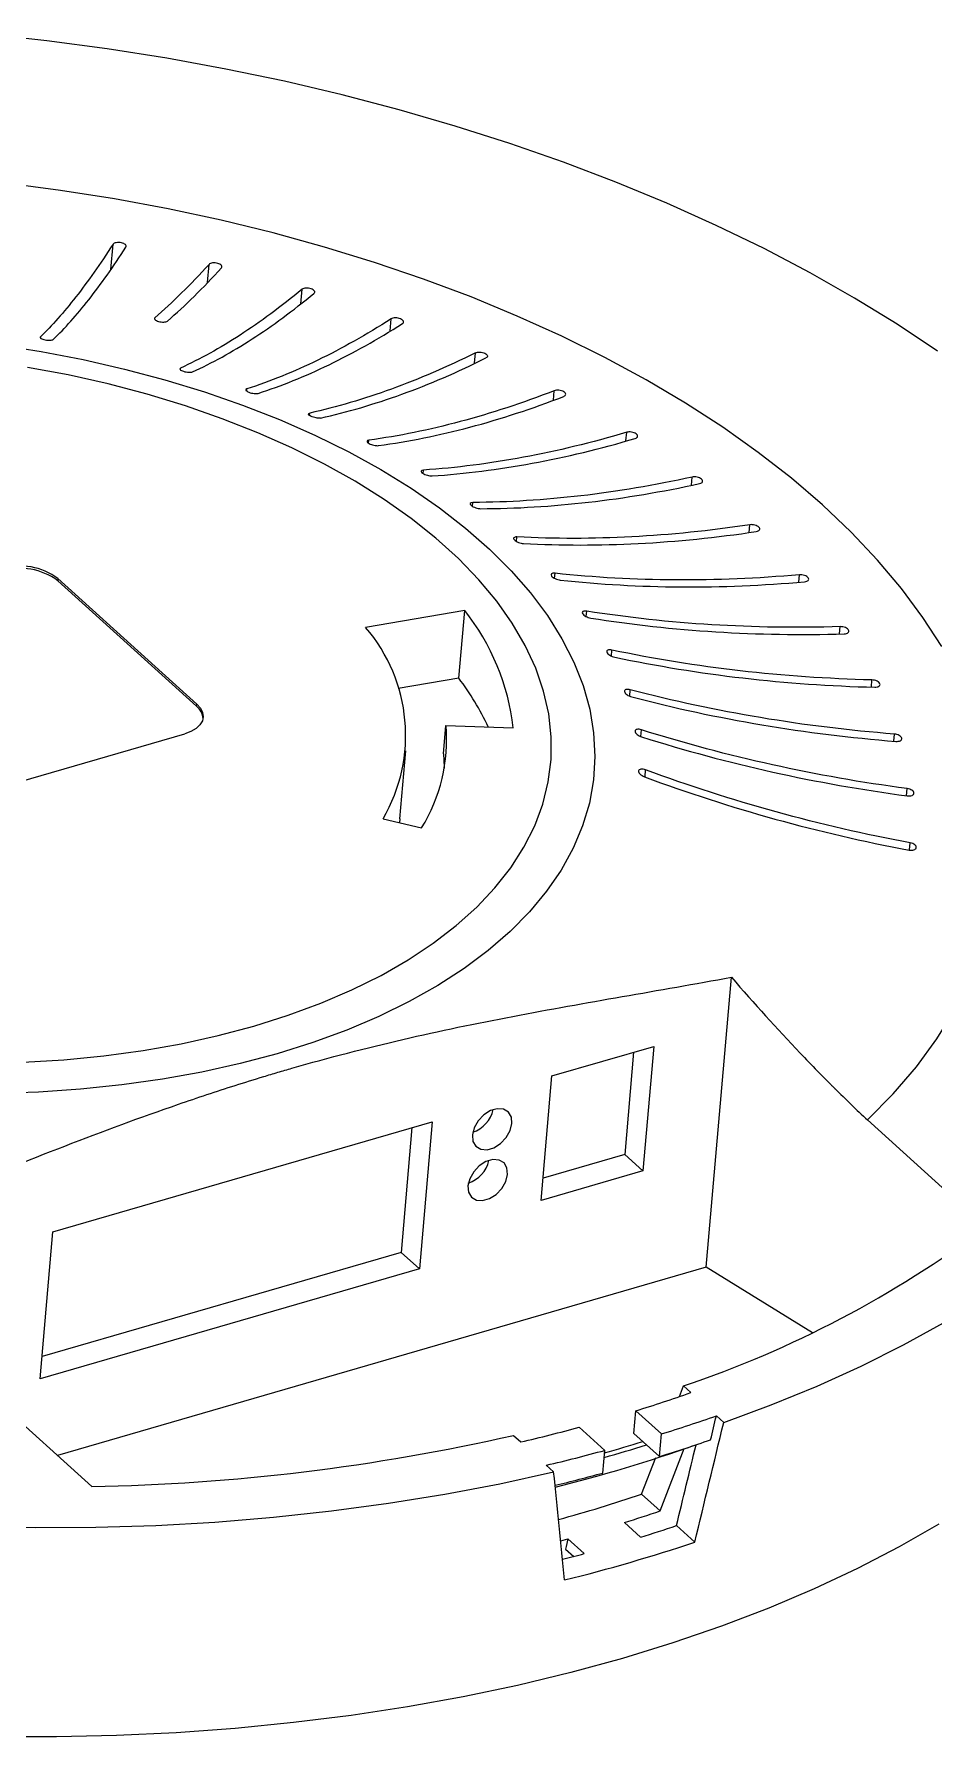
# Model space of a CAD drawing. Header units: inches. Extents: x -1125 to 2189, y 556 to 1115.
# Drawn here: x 1445.9 to 1483.2, y 686.8 to 757.4 of the extents above; entities that cross this region are included whole.
import ezdxf

# ---------------------------------------------------------------- set-up
doc = ezdxf.new("R2010")
doc.units = ezdxf.units.IN

msp = doc.modelspace()

# ---------------------------------------------------------------- linework, layer by layer
at = {"color": 8, "linetype": 'Continuous', "lineweight": 15}
for p, q in [((1449.106, 747.611), (1449.197, 748.655)), ((1453.113, 747.073), (1453.178, 747.823)), ((1456.982, 746.194), (1457.034, 746.79)), ((1450.926, 745.547), (1450.932, 745.614)), ((1460.684, 745.066), (1460.727, 745.564)), ((1446.184, 744.796), (1446.186, 744.82)), ((1464.186, 743.725), (1464.224, 744.159)), ((1451.989, 743.458), (1451.995, 743.527)), ((1454.738, 742.574), (1454.746, 742.662)), ((1467.455, 742.199), (1467.489, 742.588)), ((1457.349, 741.558), (1457.358, 741.662)), ((1459.795, 740.414), (1459.806, 740.538)), ((1470.461, 740.508), (1470.492, 740.865)), ((1462.055, 739.155), (1462.068, 739.299)), ((1473.174, 738.673), (1473.203, 739.007)), ((1464.106, 737.794), (1464.12, 737.958)), ((1475.57, 736.715), (1475.598, 737.033)), ((1465.928, 736.341), (1465.944, 736.527)), ((1467.504, 734.815), (1467.522, 735.02)), ((1477.625, 734.654), (1477.651, 734.96)), ((1468.819, 733.226), (1468.838, 733.452)), ((1479.319, 732.511), (1479.345, 732.81)), ((1469.86, 731.592), (1469.881, 731.838)), ((1480.637, 730.307), (1480.662, 730.602)), ((1470.617, 729.93), (1470.64, 730.193)), ((1471.083, 728.252), (1471.107, 728.533)), ((1481.565, 728.063), (1481.591, 728.358)), ((1471.254, 726.579), (1471.279, 726.875)), ((1482.095, 725.803), (1482.121, 726.099)), ((1482.223, 723.558), (1482.248, 723.848))]:
    msp.add_line(p, q, dxfattribs=at)
at = {"color": 7, "linetype": 'Continuous', "lineweight": 15}
for p, q in [((1446.914, 734.807), (1446.905, 734.713)), ((1452.663, 729.509), (1446.905, 734.713)), ((1452.671, 729.603), (1446.914, 734.807)), ((1463.777, 733.485), (1459.668, 732.781)), ((1463.532, 730.671), (1463.777, 733.485)), ((1463.532, 730.671), (1461.021, 730.241)), ((1452.663, 729.509), (1452.671, 729.603)), ((1436.221, 723.743), (1452.173, 728.373)), ((1462.899, 727.539), (1463.001, 728.711)), ((1463.001, 728.711), (1465.79, 728.616)), ((1461.086, 724.85), (1461.33, 727.665)), ((1460.392, 724.844), (1461.991, 724.473)), ((1461.086, 724.85), (1461.07, 724.687)), ((1473.793, 706.259), (1474.837, 718.279)), ((1467.393, 714.189), (1471.616, 715.414)), ((1470.778, 715.171), (1470.41, 710.939)), ((1471.616, 715.414), (1471.168, 710.255)), ((1466.945, 709.029), (1467.393, 714.189)), ((1446.709, 707.728), (1462.426, 712.29)), ((1462.426, 712.29), (1461.897, 706.192)), ((1480.472, 712.364), (1485.377, 707.931)), ((1461.588, 712.047), (1461.139, 706.877)), ((1470.41, 710.939), (1467.026, 709.957)), ((1471.168, 710.255), (1470.41, 710.939)), ((1471.168, 710.255), (1466.945, 709.029)), ((1446.18, 701.63), (1446.709, 707.728)), ((1461.139, 706.877), (1446.26, 702.558)), ((1461.897, 706.192), (1461.139, 706.877)), ((1461.897, 706.192), (1446.18, 701.63)), ((1473.793, 706.259), (1446.898, 698.453)), ((1478.189, 703.55), (1473.793, 706.259)), ((1448.313, 697.173), (1443.408, 701.607)), ((1472.677, 700.909), (1472.843, 701.34)), ((1473.147, 701.065), (1472.843, 701.34)), ((1470.792, 699.374), (1470.874, 700.312)), ((1471.934, 699.353), (1470.874, 700.312)), ((1474.515, 699.829), (1474.211, 700.104)), ((1468.528, 699.631), (1469.589, 698.672)), ((1465.794, 699.294), (1466.098, 699.019)), ((1471.853, 698.415), (1470.792, 699.374)), ((1471.853, 698.415), (1471.934, 699.353)), ((1471.881, 696.163), (1472.881, 698.743)), ((1467.161, 698.058), (1467.465, 697.783)), ((1469.507, 697.734), (1469.589, 698.672)), ((1471.11, 696.86), (1471.696, 698.375)), ((1471.881, 696.163), (1471.11, 696.86)), ((1471.072, 695.073), (1470.398, 695.683)), ((1473.315, 694.867), (1472.556, 695.553)), ((1467.958, 694.581), (1468.295, 694.277)), ((1468.052, 695.002), (1468.727, 694.392))]:
    msp.add_line(p, q, dxfattribs=at)
at = {"color": 7, "linetype": 'Continuous', "lineweight": 15, "flags": 128}
for points in [[(1483.38, 744.221), (1481.7, 745.342), (1479.939, 746.427), (1478.1, 747.473), (1476.188, 748.478), (1474.205, 749.442), (1472.156, 750.36), (1470.045, 751.233), (1467.876, 752.058), (1465.652, 752.833), (1463.379, 753.557), (1461.061, 754.229), (1458.702, 754.847), (1456.307, 755.411), (1453.88, 755.918), (1451.427, 756.368), (1448.951, 756.761), (1446.459, 757.095), (1443.954, 757.369)], [(1483.556, 731.983), (1482.773, 733.196), (1481.885, 734.393), (1480.893, 735.57), (1479.801, 736.726), (1478.61, 737.856), (1477.325, 738.959), (1475.947, 740.032), (1474.481, 741.071), (1472.929, 742.075), (1471.297, 743.04), (1469.587, 743.965), (1467.805, 744.847), (1465.954, 745.684), (1464.039, 746.474), (1462.065, 747.215), (1460.037, 747.905), (1457.96, 748.543), (1455.838, 749.126), (1453.678, 749.654), (1451.484, 750.124), (1449.263, 750.537), (1447.018, 750.891), (1444.757, 751.184)], [(1444.459, 744.485), (1446.223, 744.209), (1447.964, 743.875), (1449.676, 743.485), (1451.352, 743.039), (1452.986, 742.54), (1454.57, 741.99), (1456.1, 741.39), (1457.57, 740.743), (1458.972, 740.051), (1460.303, 739.318), (1461.557, 738.545), (1462.729, 737.736), (1463.814, 736.895), (1464.809, 736.024), (1465.709, 735.126), (1466.511, 734.206), (1467.213, 733.266), (1467.81, 732.311), (1468.302, 731.344), (1468.685, 730.369), (1468.959, 729.389), (1469.122, 728.409), (1469.174, 727.431), (1469.115, 726.461), (1468.945, 725.501), (1468.664, 724.556), (1468.274, 723.629), (1467.776, 722.724), (1467.172, 721.843), (1466.464, 720.991), (1465.655, 720.172), (1464.749, 719.387), (1463.749, 718.64), (1462.658, 717.934), (1461.48, 717.272), (1460.222, 716.656), (1458.886, 716.088), (1457.479, 715.572), (1456.006, 715.108)], [(1445.47, 714.756), (1447.157, 714.859), (1448.816, 715.022), (1450.441, 715.244), (1452.024, 715.525), (1453.559, 715.863), (1455.041, 716.257), (1456.462, 716.705), (1457.817, 717.206), (1459.101, 717.758), (1460.308, 718.357), (1461.433, 719.003), (1462.472, 719.691), (1463.42, 720.419), (1464.274, 721.185), (1465.03, 721.985), (1465.684, 722.816), (1466.235, 723.674), (1466.679, 724.556), (1467.015, 725.458), (1467.243, 726.377), (1467.359, 727.308), (1467.365, 728.249), (1467.261, 729.194), (1467.046, 730.141), (1466.721, 731.085), (1466.289, 732.022), (1465.75, 732.949), (1465.107, 733.862), (1464.362, 734.756), (1463.519, 735.629), (1462.581, 736.477), (1461.552, 737.296), (1460.437, 738.083), (1459.238, 738.834), (1457.963, 739.547), (1456.615, 740.219), (1455.201, 740.847), (1453.726, 741.428), (1452.196, 741.959), (1450.618, 742.44), (1448.997, 742.867), (1447.342, 743.24), (1445.658, 743.555)], [(1452.671, 729.603), (1452.822, 729.435), (1452.912, 729.257), (1452.939, 729.078), (1452.902, 728.902), (1452.802, 728.738), (1452.642, 728.592), (1452.43, 728.468), (1452.173, 728.373)], [(1462.899, 727.539), (1462.927, 726.992), (1462.927, 726.935)], [(1480.472, 712.364), (1481.543, 713.45), (1482.504, 714.57), (1483.35, 715.723), (1484.081, 716.906), (1484.695, 718.114), (1485.189, 719.346), (1485.563, 720.597), (1485.814, 721.864), (1485.944, 723.144), (1485.951, 724.434)], [(1456.006, 715.108), (1454.472, 714.699), (1452.884, 714.346), (1451.248, 714.051), (1449.569, 713.815), (1447.855, 713.638), (1446.113, 713.521), (1444.348, 713.465)], [(1465.736, 712.222), (1465.711, 712.488), (1465.59, 712.694), (1465.387, 712.814), (1465.128, 712.833), (1464.843, 712.751), (1464.566, 712.575), (1464.332, 712.329), (1464.168, 712.04), (1464.094, 711.745), (1464.119, 711.479), (1464.24, 711.273), (1464.443, 711.153), (1464.702, 711.134), (1464.987, 711.216), (1465.264, 711.392), (1465.498, 711.638), (1465.662, 711.927), (1465.736, 712.222)], [(1465.553, 710.111), (1465.528, 710.377), (1465.407, 710.583), (1465.204, 710.703), (1464.945, 710.722), (1464.659, 710.64), (1464.383, 710.464), (1464.149, 710.218), (1463.985, 709.929), (1463.911, 709.634), (1463.936, 709.368), (1464.057, 709.162), (1464.26, 709.043), (1464.519, 709.023), (1464.804, 709.106), (1465.081, 709.281), (1465.315, 709.527), (1465.479, 709.816), (1465.553, 710.111)], [(1474.515, 699.829), (1476.487, 700.558), (1478.388, 701.337), (1480.215, 702.165), (1481.964, 703.041), (1483.631, 703.963)], [(1443.487, 695.513), (1445.993, 695.469), (1448.488, 695.486), (1450.967, 695.564), (1453.424, 695.703), (1455.856, 695.902), (1458.258, 696.16), (1460.624, 696.479), (1462.95, 696.856), (1465.232, 697.291), (1467.465, 697.783)], [(1483.436, 695.615), (1481.793, 694.675), (1480.068, 693.781), (1478.263, 692.934), (1476.382, 692.136), (1474.429, 691.389), (1472.407, 690.694), (1470.32, 690.052), (1468.173, 689.465), (1465.97, 688.934), (1463.715, 688.46), (1461.412, 688.043), (1459.066, 687.685), (1456.681, 687.387), (1454.263, 687.148), (1451.816, 686.97), (1449.344, 686.852), (1446.853, 686.795), (1444.348, 686.8)], [(1467.756, 694.922), (1467.858, 694.95), (1468.052, 695.002)], [(1468.052, 695.002), (1467.981, 694.684), (1467.958, 694.581)]]:
    msp.add_lwpolyline(points, dxfattribs=at)
at = {"color": 7, "linetype": 'Continuous', "lineweight": 15}
for centre, radius, start, end in [((1445.329, 732.576), 2.656, 53.59133, 106.18507), ((1445.337, 732.669), 2.656, 53.59133, 106.18507), ((1456.216, 727.508), 9.638, 6.60102, 38.3275), ((1454.464, 728.305), 6.865, 329.72596, 40.69984), ((1454.513, 723.834), 11.318, 25.19584, 37.16541), ((1452.225, 728.953), 0.708, 4.00253, 51.74903), ((1456.085, 728.12), 6.942, 328.30726, 4.88821), ((1463.687, 713.094), 1.309, 288.87407, 346.90965), ((1463.504, 710.983), 1.309, 288.87407, 346.90965), ((1458.559, 743.716), 44.719, 288.62861, 306.84902), ((1452.391, 759.911), 62.399, 287.22946, 289.42913), ((1452.779, 761.26), 64.803, 287.19335, 289.313), ((1449.865, 768.6), 71.449, 283.13157, 285.1413), ((1446.782, 782.912), 85.752, 271.02355, 282.80942), ((1451.393, 761.357), 66.206, 284.10762, 289.33669), ((1451.322, 762.635), 66.794, 285.8488, 287.41478), ((1451.297, 762.34), 66.343, 285.99571, 287.42179), ((1452.648, 760.476), 64.965, 287.19506, 289.16213), ((1450.253, 769.951), 73.855, 283.23474, 285.17744), ((1450.252, 768.705), 73.537, 283.58302, 285.17975), ((1450.794, 756.896), 63.38, 285.43914, 288.69574), ((1451.711, 755.903), 63.053, 287.23967, 288.65619), ((1451.958, 756.761), 64.581, 287.21596, 288.59952), ((1451.118, 761.265), 70.01, 283.88603, 288.48502), ((1450.023, 763.371), 71.469, 284.43033, 285.17079)]:
    msp.add_arc(centre, radius, start, end, dxfattribs=at)
for major_axis, ratio, start_param, end_param in [((68.49, 283.669), 0.124483, 4.715764, 4.719265), ((69.168, 286.478), 0.124483, 4.70121, 4.718533), ((67.473, 279.456), 0.124483, 4.702628, 4.714621), ((-27.805, 258.957), 0.107315, 4.649185, 4.666509)]:
    msp.add_ellipse((1438.429, 706.679), major_axis=major_axis, ratio=ratio, start_param=start_param, end_param=end_param, dxfattribs=at)
for points, knots in [([(1449.197, 748.655), (1448.671, 747.839), (1448.157, 747.113), (1447.154, 745.835), (1446.664, 745.283), (1446.186, 744.82)], [0, 0, 0, 0, 0.5, 0.5, 1, 1, 1, 1]), ([(1446.722, 744.713), (1447.2, 745.174), (1447.69, 745.724), (1448.693, 746.999), (1449.207, 747.724), (1449.733, 748.539)], [0, 0, 0, 0, 0.5, 0.5, 1, 1, 1, 1]), ([(1449.733, 748.539), (1449.753, 748.57), (1449.744, 748.608), (1449.674, 748.674), (1449.613, 748.702), (1449.473, 748.733), (1449.395, 748.735), (1449.266, 748.711), (1449.218, 748.687), (1449.197, 748.655)], [0, 0, 0, 0, 0.25, 0.25, 0.5, 0.5, 0.75, 0.75, 1, 1, 1, 1]), ([(1453.696, 747.68), (1453.723, 747.71), (1453.721, 747.747), (1453.664, 747.815), (1453.608, 747.847), (1453.473, 747.884), (1453.394, 747.891), (1453.259, 747.875), (1453.205, 747.853), (1453.178, 747.823)], [0, 0, 0, 0, 0.25, 0.25, 0.5, 0.5, 0.75, 0.75, 1, 1, 1, 1]), ([(1457.034, 746.79), (1456.163, 746.071), (1455.308, 745.441), (1453.629, 744.353), (1452.804, 743.896), (1451.995, 743.527)], [0, 0, 0, 0, 0.5, 0.5, 1, 1, 1, 1]), ([(1457.528, 746.621), (1457.562, 746.649), (1457.568, 746.685), (1457.525, 746.756), (1457.474, 746.789), (1457.345, 746.833), (1457.267, 746.844), (1457.126, 746.836), (1457.067, 746.817), (1457.034, 746.79)], [0, 0, 0, 0, 0.25, 0.25, 0.5, 0.5, 0.75, 0.75, 1, 1, 1, 1]), ([(1452.491, 743.367), (1453.3, 743.735), (1454.124, 744.19), (1455.803, 745.274), (1456.658, 745.903), (1457.528, 746.621)], [0, 0, 0, 0, 0.5, 0.5, 1, 1, 1, 1]), ([(1450.932, 745.614), (1450.906, 745.591), (1450.907, 745.562), (1450.965, 745.505), (1451.021, 745.477), (1451.158, 745.44), (1451.238, 745.431), (1451.37, 745.438), (1451.424, 745.452), (1451.45, 745.475)], [0, 0, 0, 0, 0.25, 0.25, 0.5, 0.5, 0.75, 0.75, 1, 1, 1, 1]), ([(1460.727, 745.564), (1459.697, 744.907), (1458.683, 744.338), (1456.689, 743.37), (1455.709, 742.973), (1454.746, 742.662)], [0, 0, 0, 0, 0.5, 0.5, 1, 1, 1, 1]), ([(1455.213, 742.479), (1456.177, 742.787), (1457.157, 743.183), (1459.15, 744.147), (1460.164, 744.715), (1461.194, 745.372)], [0, 0, 0, 0, 0.5, 0.5, 1, 1, 1, 1]), ([(1461.194, 745.372), (1461.234, 745.397), (1461.248, 745.432), (1461.218, 745.504), (1461.174, 745.54), (1461.052, 745.59), (1460.975, 745.605), (1460.831, 745.605), (1460.767, 745.59), (1460.727, 745.564)], [0, 0, 0, 0, 0.25, 0.25, 0.5, 0.5, 0.75, 0.75, 1, 1, 1, 1]), ([(1446.186, 744.82), (1446.167, 744.802), (1446.176, 744.778), (1446.246, 744.733), (1446.308, 744.711), (1446.451, 744.683), (1446.53, 744.676), (1446.658, 744.683), (1446.703, 744.695), (1446.722, 744.713)], [0, 0, 0, 0, 0.25, 0.25, 0.5, 0.5, 0.75, 0.75, 1, 1, 1, 1]), ([(1464.224, 744.159), (1463.043, 743.571), (1461.881, 743.07), (1459.592, 742.237), (1458.466, 741.907), (1457.358, 741.662)], [0, 0, 0, 0, 0.5, 0.5, 1, 1, 1, 1]), ([(1457.793, 741.457), (1458.901, 741.699), (1460.027, 742.028), (1462.315, 742.857), (1463.477, 743.357), (1464.658, 743.944)], [0, 0, 0, 0, 0.5, 0.5, 1, 1, 1, 1]), ([(1464.224, 744.159), (1464.27, 744.182), (1464.338, 744.193), (1464.482, 744.186), (1464.558, 744.167), (1464.672, 744.111), (1464.71, 744.074), (1464.726, 744.001), (1464.704, 743.967), (1464.658, 743.944)], [0, 0, 0, 0, 0.25, 0.25, 0.5, 0.5, 0.75, 0.75, 1, 1, 1, 1]), ([(1451.995, 743.527), (1451.963, 743.512), (1451.957, 743.49), (1452.001, 743.44), (1452.052, 743.413), (1452.184, 743.371), (1452.263, 743.356), (1452.402, 743.347), (1452.459, 743.353), (1452.491, 743.367)], [0, 0, 0, 0, 0.25, 0.25, 0.5, 0.5, 0.75, 0.75, 1, 1, 1, 1]), ([(1454.746, 742.662), (1454.708, 742.65), (1454.694, 742.628), (1454.724, 742.578), (1454.769, 742.549), (1454.893, 742.5), (1454.972, 742.481), (1455.114, 742.464), (1455.175, 742.466), (1455.213, 742.479)], [0, 0, 0, 0, 0.25, 0.25, 0.5, 0.5, 0.75, 0.75, 1, 1, 1, 1]), ([(1467.489, 742.588), (1466.169, 742.075), (1464.87, 741.649), (1462.309, 740.966), (1461.048, 740.709), (1459.806, 740.538)], [0, 0, 0, 0, 0.5, 0.5, 1, 1, 1, 1]), ([(1467.887, 742.353), (1467.938, 742.373), (1467.967, 742.405), (1467.965, 742.476), (1467.934, 742.515), (1467.831, 742.577), (1467.758, 742.599), (1467.611, 742.615), (1467.54, 742.608), (1467.489, 742.588)], [0, 0, 0, 0, 0.25, 0.25, 0.5, 0.5, 0.75, 0.75, 1, 1, 1, 1]), ([(1460.205, 740.313), (1461.446, 740.482), (1462.707, 740.737), (1465.268, 741.417), (1466.567, 741.842), (1467.887, 742.353)], [0, 0, 0, 0, 0.5, 0.5, 1, 1, 1, 1]), ([(1457.793, 741.457), (1457.749, 741.448), (1457.684, 741.449), (1457.541, 741.473), (1457.463, 741.496), (1457.348, 741.551), (1457.309, 741.582), (1457.293, 741.633), (1457.314, 741.653), (1457.358, 741.662)], [0, 0, 0, 0, 0.25, 0.25, 0.5, 0.5, 0.75, 0.75, 1, 1, 1, 1]), ([(1459.806, 740.538), (1459.757, 740.531), (1459.73, 740.513), (1459.731, 740.463), (1459.762, 740.431), (1459.868, 740.371), (1459.942, 740.344), (1460.088, 740.311), (1460.156, 740.306), (1460.205, 740.313)], [0, 0, 0, 0, 0.25, 0.25, 0.5, 0.5, 0.75, 0.75, 1, 1, 1, 1]), ([(1470.492, 740.865), (1469.046, 740.435), (1467.622, 740.09), (1464.814, 739.568), (1463.43, 739.391), (1462.068, 739.299)], [0, 0, 0, 0, 0.5, 0.5, 1, 1, 1, 1]), ([(1462.426, 739.056), (1463.788, 739.146), (1465.172, 739.321), (1467.979, 739.84), (1469.404, 740.183), (1470.85, 740.612)], [0, 0, 0, 0, 0.5, 0.5, 1, 1, 1, 1]), ([(1470.85, 740.612), (1470.906, 740.629), (1470.941, 740.659), (1470.954, 740.729), (1470.93, 740.769), (1470.837, 740.835), (1470.768, 740.861), (1470.622, 740.885), (1470.548, 740.882), (1470.492, 740.865)], [0, 0, 0, 0, 0.25, 0.25, 0.5, 0.5, 0.75, 0.75, 1, 1, 1, 1]), ([(1462.068, 739.299), (1462.014, 739.295), (1461.979, 739.28), (1461.967, 739.231), (1461.99, 739.197), (1462.085, 739.133), (1462.156, 739.102), (1462.301, 739.061), (1462.372, 739.052), (1462.426, 739.056)], [0, 0, 0, 0, 0.25, 0.25, 0.5, 0.5, 0.75, 0.75, 1, 1, 1, 1]), ([(1473.203, 739.007), (1471.646, 738.665), (1470.11, 738.407), (1467.083, 738.057), (1465.59, 737.965), (1464.12, 737.958)], [0, 0, 0, 0, 0.5, 0.5, 1, 1, 1, 1]), ([(1473.518, 738.739), (1473.578, 738.753), (1473.62, 738.78), (1473.647, 738.848), (1473.631, 738.889), (1473.549, 738.959), (1473.483, 738.989), (1473.34, 739.019), (1473.264, 739.021), (1473.203, 739.007)], [0, 0, 0, 0, 0.25, 0.25, 0.5, 0.5, 0.75, 0.75, 1, 1, 1, 1]), ([(1464.435, 737.699), (1465.905, 737.705), (1467.397, 737.795), (1470.424, 738.142), (1471.96, 738.398), (1473.518, 738.739)], [0, 0, 0, 0, 0.5, 0.5, 1, 1, 1, 1]), ([(1464.12, 737.958), (1464.062, 737.957), (1464.021, 737.944), (1463.995, 737.897), (1464.01, 737.864), (1464.094, 737.795), (1464.161, 737.76), (1464.304, 737.712), (1464.377, 737.699), (1464.435, 737.699)], [0, 0, 0, 0, 0.25, 0.25, 0.5, 0.5, 0.75, 0.75, 1, 1, 1, 1]), ([(1475.598, 737.033), (1473.943, 736.783), (1472.312, 736.616), (1469.094, 736.448), (1467.508, 736.446), (1465.944, 736.527)], [0, 0, 0, 0, 0.5, 0.5, 1, 1, 1, 1]), ([(1475.865, 736.752), (1475.929, 736.762), (1475.978, 736.787), (1476.018, 736.852), (1476.01, 736.893), (1475.94, 736.966), (1475.879, 736.999), (1475.738, 737.037), (1475.662, 737.043), (1475.598, 737.033)], [0, 0, 0, 0, 0.25, 0.25, 0.5, 0.5, 0.75, 0.75, 1, 1, 1, 1]), ([(1465.944, 736.527), (1465.882, 736.53), (1465.835, 736.519), (1465.795, 736.475), (1465.803, 736.442), (1465.874, 736.37), (1465.936, 736.332), (1466.076, 736.276), (1466.15, 736.259), (1466.212, 736.256)], [0, 0, 0, 0, 0.25, 0.25, 0.5, 0.5, 0.75, 0.75, 1, 1, 1, 1]), ([(1466.212, 736.256), (1467.775, 736.173), (1469.361, 736.173), (1472.579, 736.338), (1474.21, 736.503), (1475.865, 736.752)], [0, 0, 0, 0, 0.5, 0.5, 1, 1, 1, 1]), ([(1467.522, 735.02), (1467.457, 735.027), (1467.405, 735.02), (1467.351, 734.979), (1467.351, 734.945), (1467.409, 734.871), (1467.466, 734.83), (1467.601, 734.768), (1467.676, 734.746), (1467.741, 734.739)], [0, 0, 0, 0, 0.25, 0.25, 0.5, 0.5, 0.75, 0.75, 1, 1, 1, 1]), ([(1477.651, 734.96), (1475.916, 734.806), (1474.205, 734.735), (1470.828, 734.755), (1469.163, 734.847), (1467.522, 735.02)], [0, 0, 0, 0, 0.5, 0.5, 1, 1, 1, 1]), ([(1467.741, 734.739), (1469.382, 734.564), (1471.046, 734.47), (1474.422, 734.447), (1476.134, 734.517), (1477.869, 734.67)], [0, 0, 0, 0, 0.5, 0.5, 1, 1, 1, 1]), ([(1477.869, 734.67), (1477.937, 734.676), (1477.991, 734.697), (1478.045, 734.76), (1478.044, 734.8), (1477.988, 734.876), (1477.932, 734.911), (1477.796, 734.957), (1477.719, 734.966), (1477.651, 734.96)], [0, 0, 0, 0, 0.25, 0.25, 0.5, 0.5, 0.75, 0.75, 1, 1, 1, 1]), ([(1468.838, 733.452), (1468.771, 733.463), (1468.714, 733.459), (1468.647, 733.422), (1468.639, 733.389), (1468.683, 733.313), (1468.735, 733.27), (1468.864, 733.2), (1468.939, 733.175), (1469.006, 733.164)], [0, 0, 0, 0, 0.25, 0.25, 0.5, 0.5, 0.75, 0.75, 1, 1, 1, 1]), ([(1479.345, 732.81), (1477.546, 732.755), (1475.771, 732.782), (1472.269, 732.996), (1470.541, 733.184), (1468.838, 733.452)], [0, 0, 0, 0, 0.5, 0.5, 1, 1, 1, 1]), ([(1469.006, 733.164), (1470.708, 732.893), (1472.435, 732.704), (1475.937, 732.487), (1477.712, 732.458), (1479.512, 732.512)], [0, 0, 0, 0, 0.5, 0.5, 1, 1, 1, 1]), ([(1479.512, 732.512), (1479.582, 732.514), (1479.641, 732.533), (1479.708, 732.591), (1479.715, 732.631), (1479.672, 732.708), (1479.622, 732.746), (1479.492, 732.798), (1479.415, 732.812), (1479.345, 732.81)], [0, 0, 0, 0, 0.25, 0.25, 0.5, 0.5, 0.75, 0.75, 1, 1, 1, 1]), ([(1469.881, 731.838), (1469.812, 731.853), (1469.75, 731.852), (1469.671, 731.82), (1469.656, 731.789), (1469.686, 731.711), (1469.731, 731.666), (1469.853, 731.59), (1469.926, 731.56), (1469.996, 731.546)], [0, 0, 0, 0, 0.25, 0.25, 0.5, 0.5, 0.75, 0.75, 1, 1, 1, 1]), ([(1480.662, 730.602), (1478.816, 730.648), (1476.995, 730.775), (1473.401, 731.187), (1471.629, 731.472), (1469.881, 731.838)], [0, 0, 0, 0, 0.5, 0.5, 1, 1, 1, 1]), ([(1469.996, 731.546), (1471.743, 731.178), (1473.515, 730.891), (1477.109, 730.475), (1478.93, 730.347), (1480.776, 730.3)], [0, 0, 0, 0, 0.5, 0.5, 1, 1, 1, 1]), ([(1480.776, 730.3), (1480.848, 730.298), (1480.912, 730.313), (1480.991, 730.366), (1481.006, 730.405), (1480.976, 730.484), (1480.932, 730.524), (1480.81, 730.583), (1480.734, 730.6), (1480.662, 730.602)], [0, 0, 0, 0, 0.25, 0.25, 0.5, 0.5, 0.75, 0.75, 1, 1, 1, 1]), ([(1470.64, 730.193), (1470.57, 730.212), (1470.504, 730.215), (1470.414, 730.188), (1470.391, 730.158), (1470.406, 730.08), (1470.444, 730.033), (1470.558, 729.951), (1470.63, 729.918), (1470.7, 729.9)], [0, 0, 0, 0, 0.25, 0.25, 0.5, 0.5, 0.75, 0.75, 1, 1, 1, 1]), ([(1481.591, 728.358), (1479.716, 728.506), (1477.866, 728.733), (1474.216, 729.345), (1472.415, 729.73), (1470.64, 730.193)], [0, 0, 0, 0, 0.5, 0.5, 1, 1, 1, 1]), ([(1470.7, 729.9), (1472.475, 729.434), (1474.275, 729.048), (1477.925, 728.433), (1479.775, 728.204), (1481.65, 728.055)], [0, 0, 0, 0, 0.5, 0.5, 1, 1, 1, 1]), ([(1471.107, 728.533), (1471.037, 728.556), (1470.968, 728.563), (1470.867, 728.542), (1470.837, 728.514), (1470.838, 728.437), (1470.869, 728.388), (1470.973, 728.301), (1471.042, 728.264), (1471.113, 728.242)], [0, 0, 0, 0, 0.25, 0.25, 0.5, 0.5, 0.75, 0.75, 1, 1, 1, 1]), ([(1482.121, 726.099), (1480.235, 726.349), (1478.375, 726.677), (1474.704, 727.489), (1472.893, 727.972), (1471.107, 728.533)], [0, 0, 0, 0, 0.5, 0.5, 1, 1, 1, 1]), ([(1481.65, 728.055), (1481.723, 728.049), (1481.791, 728.06), (1481.882, 728.108), (1481.904, 728.145), (1481.889, 728.225), (1481.852, 728.266), (1481.737, 728.331), (1481.663, 728.352), (1481.591, 728.358)], [0, 0, 0, 0, 0.25, 0.25, 0.5, 0.5, 0.75, 0.75, 1, 1, 1, 1]), ([(1471.113, 728.242), (1472.898, 727.678), (1474.709, 727.193), (1478.38, 726.378), (1480.24, 726.049), (1482.126, 725.798)], [0, 0, 0, 0, 0.5, 0.5, 1, 1, 1, 1]), ([(1471.279, 726.875), (1471.209, 726.901), (1471.138, 726.912), (1471.027, 726.898), (1470.99, 726.872), (1470.976, 726.796), (1471, 726.746), (1471.093, 726.654), (1471.16, 726.614), (1471.23, 726.587)], [0, 0, 0, 0, 0.25, 0.25, 0.5, 0.5, 0.75, 0.75, 1, 1, 1, 1]), ([(1471.23, 726.587), (1473.008, 725.927), (1474.811, 725.344), (1478.467, 724.332), (1480.32, 723.902), (1482.198, 723.551)], [0, 0, 0, 0, 0.5, 0.5, 1, 1, 1, 1]), ([(1482.248, 723.848), (1480.37, 724.198), (1478.517, 724.626), (1474.861, 725.635), (1473.058, 726.216), (1471.279, 726.875)], [0, 0, 0, 0, 0.5, 0.5, 1, 1, 1, 1]), ([(1482.126, 725.798), (1482.199, 725.788), (1482.27, 725.795), (1482.372, 725.837), (1482.401, 725.873), (1482.4, 725.952), (1482.37, 725.995), (1482.266, 726.064), (1482.194, 726.09), (1482.121, 726.099)], [0, 0, 0, 0, 0.25, 0.25, 0.5, 0.5, 0.75, 0.75, 1, 1, 1, 1]), ([(1482.198, 723.551), (1482.271, 723.537), (1482.345, 723.54), (1482.456, 723.576), (1482.493, 723.61), (1482.506, 723.687), (1482.483, 723.731), (1482.389, 723.805), (1482.321, 723.834), (1482.248, 723.848)], [0, 0, 0, 0, 0.25, 0.25, 0.5, 0.5, 0.75, 0.75, 1, 1, 1, 1]), ([(1437.773, 707.521), (1439.345, 708.143), (1440.916, 708.78), (1444.059, 710.048), (1445.63, 710.679), (1448.772, 711.893), (1450.342, 712.476), (1452.697, 713.289), (1453.482, 713.55), (1454.659, 713.924), (1455.051, 714.045), (1455.639, 714.224), (1455.934, 714.312), (1456.228, 714.398), (1456.424, 714.455), (1456.52, 714.483), (1458.157, 714.954), (1459.689, 715.349), (1462.739, 716.056), (1464.257, 716.369), (1467.285, 716.948), (1468.796, 717.215), (1471.816, 717.742), (1473.325, 718.003), (1474.837, 718.279)], [0, 0, 0, 0, 0.125, 0.125, 0.25, 0.25, 0.375, 0.375, 0.4375, 0.4375, 0.46875, 0.46875, 0.484375, 0.492188, 0.492188, 0.5, 0.5, 0.625, 0.625, 0.75, 0.75, 0.875, 0.875, 1, 1, 1, 1]), ([(1474.837, 718.279), (1475.777, 717.194), (1476.724, 716.145), (1477.92, 714.888), (1478.28, 714.515), (1478.702, 714.088), (1478.913, 713.876), (1479.018, 713.77), (1479.071, 713.718), (1479.094, 713.695), (1479.109, 713.68), (1479.117, 713.672), (1479.573, 713.219), (1480.023, 712.786), (1480.472, 712.364)], [0, 0, 0, 0, 0.5, 0.5, 0.625, 0.6875, 0.71875, 0.734375, 0.742187, 0.746094, 0.746094, 0.75, 0.75, 1, 1, 1, 1])]:
    msp.add_open_spline(points, degree=3, knots=knots, dxfattribs=at)
for points in [[(1453.178, 747.823), (1452.413, 746.982), (1451.665, 746.246), (1450.932, 745.614)], [(1451.45, 745.475), (1452.182, 746.106), (1452.931, 746.84), (1453.696, 747.68)]]:
    msp.add_open_spline(points, degree=3, dxfattribs=at)

doc.saveas('drawing.dxf')
